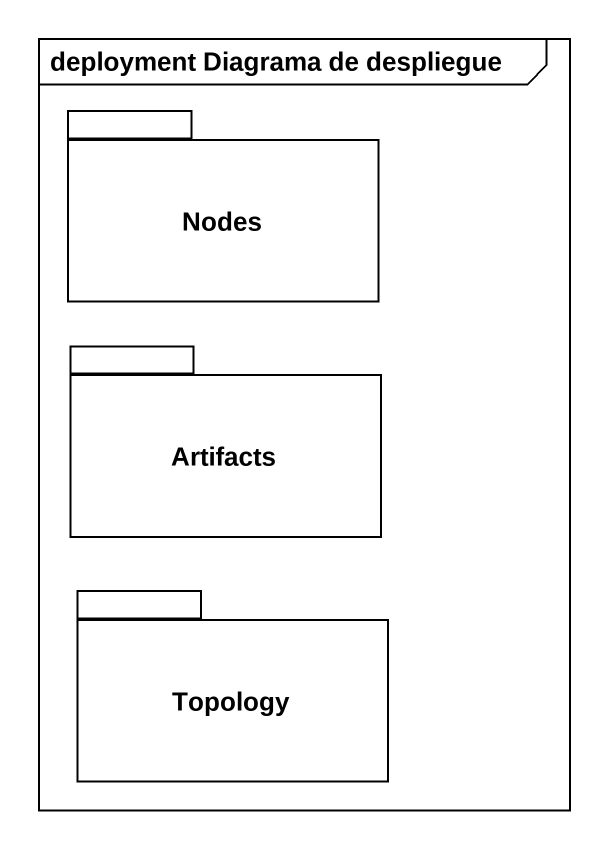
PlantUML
@startuml
mainframe deployment Diagrama de despliegue
package Nodes {
}
package Artifacts {
}
package Topology {
}
@enduml
